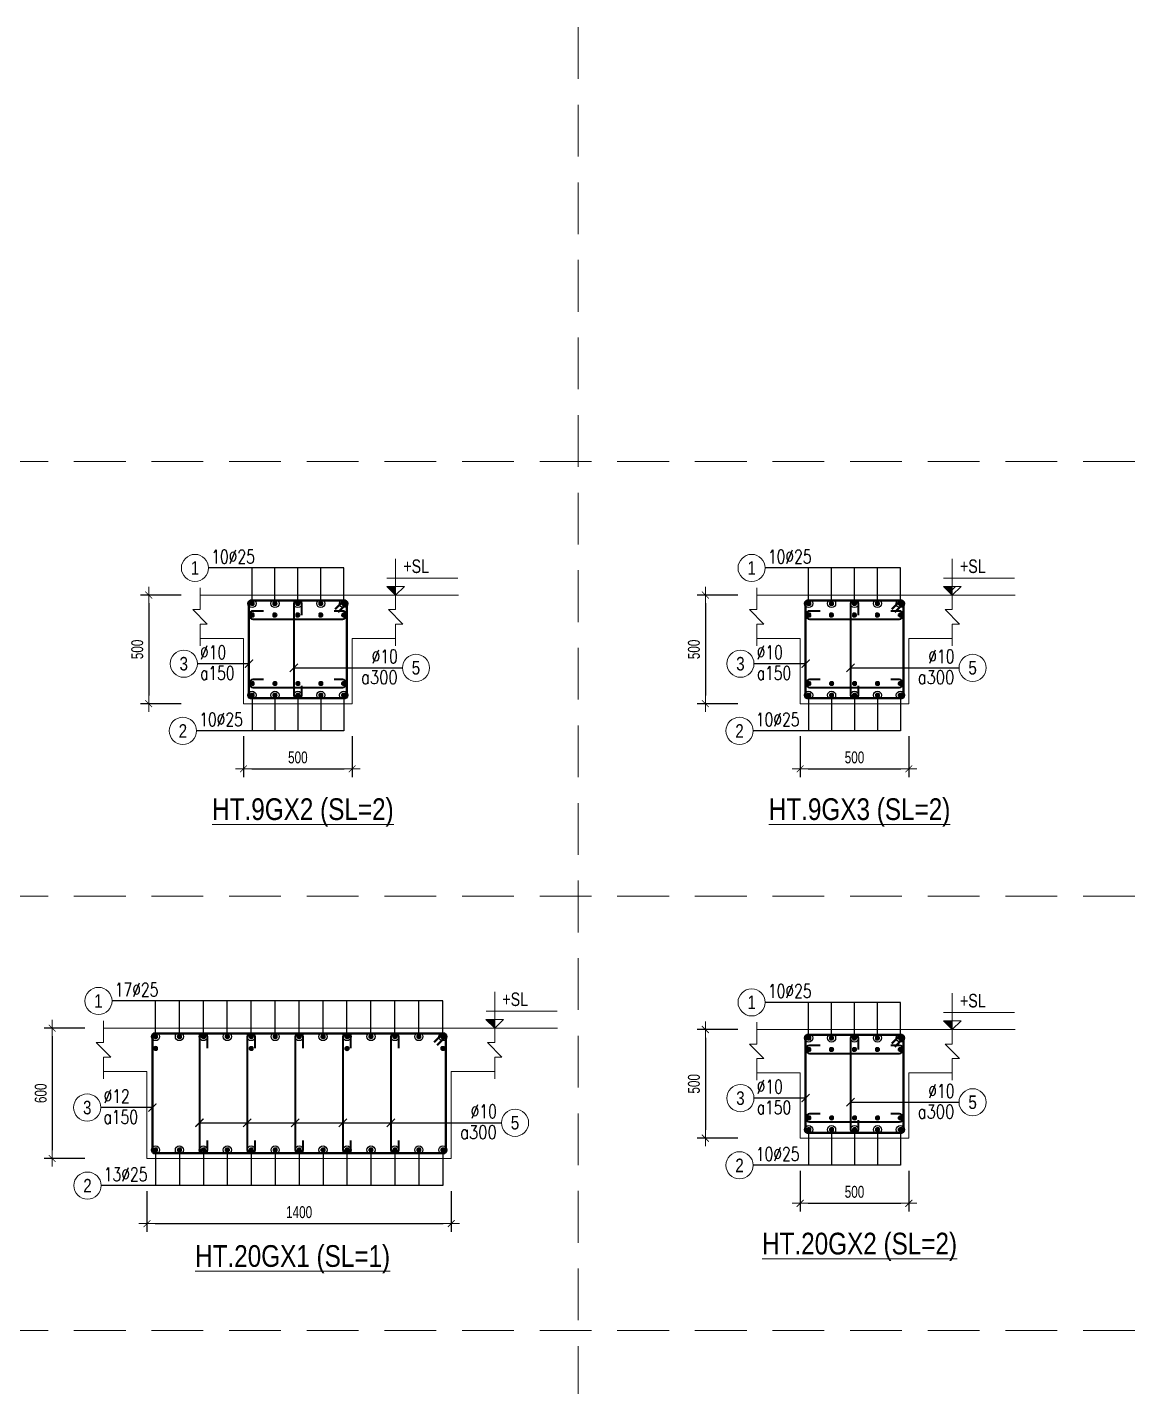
# Model space of a CAD drawing. Header units: millimetres. Extents: x 225489 to 327520, y -235866 to -221866.
# Drawn here: x 280373 to 285470, y -228125 to -221866 of the extents above; entities that cross this region are included whole.
import ezdxf
from ezdxf.enums import TextEntityAlignment as Align

# ---------------------------------------------------------------- set-up
doc = ezdxf.new("R2010")
doc.units = ezdxf.units.MM
doc.header["$PDMODE"] = 3
doc.linetypes.add('HIDDEN2', pattern=[4.762499999999999, 3.175, -1.5875])
doc.layers.get('0').update_dxf_attribs({"lineweight": 20})
doc.layers.get('Defpoints').update_dxf_attribs({"color": 151, "lineweight": 9})
for name, color, linetype, lineweight in [('NDC_S_ANNO', 7, 'Continuous', 20), ('NDC_S_CONTINUOUS', 3, 'Continuous', 20), ('NDC_S_DIM', 1, 'Continuous', 15), ('NDC_S_HIDDEN', 8, 'HIDDEN2', 13), ('NDC_S_REBAR', 4, 'Continuous', 35), ('NDC_S_STIRRUP', 4, 'Continuous', 40), ('NDC_S_TEXT SYMBOL', 7, 'Continuous', 20), ('NDC_S_THIN LINE', 8, 'Continuous', 9), ('NDC_S_VN TEXT', 7, 'Continuous', 20)]:
    doc.layers.add(name, color=color, linetype=linetype, lineweight=lineweight)
doc.styles.add('ARIAL', font='arial.ttf', dxfattribs={"width": 0.8})
doc.styles.add('NDC_ANNO', font='', dxfattribs={"width": 0.8})
doc.styles.add('NDC_DIM', font='', dxfattribs={"width": 0.75})
doc.styles.add('NDC_EN TXT', font='romans.shx', dxfattribs={"width": 0.8})
doc.styles.get('NDC_ANNO').set_extended_font_data('Dotum')
doc.styles.get('NDC_DIM').set_extended_font_data('Dotum')
doc.dimstyles.new('NDC_dim_25', dxfattribs={"dimscale": 25, "dimtxt": 2.2, "dimasz": 1.5, "dimexe": 1.5, "dimexo": 2.5, "dimgap": 1, "dimtad": 1, "dimdec": 0, "dimzin": 0, "dimdsep": 46, "dimtxsty": 'NDC_DIM', "dimblk": 'DIMMARK', "dimcen": 0.09, "dimdle": 1.2, "dimclrd": 1, "dimclre": 1, "dimclrt": 3, "dimadec": 0, "dimazin": 0, "dimtfac": 1, "dimtdec": 0, "dimtix": 1, "dimtofl": 0, "dimtmove": 0, "dimatfit": 3, "dimfxl": 6, "dimfxlon": 1, "dimtolj": 1, "dimtzin": 0, "dimarcsym": 0})

# ---------------------------------------------------------------- blocks, each defined once
blk = doc.blocks.new('kata_block_TD')
at = {"color": 6, "linetype": 'ByBlock', "lineweight": -2, "style": 'ARIAL', "width": 0.8}
blk.add_attdef('SECTDET2', text='', height=5, dxfattribs=at).set_placement((0, 7.970649532882817), align=Align.CENTER)
at = {"color": 0, "linetype": 'ByBlock', "lineweight": -2, "style": 'ARIAL', "width": 0.8}
blk.add_attdef('SECTDET1', text='', height=5, dxfattribs=at).set_placement((0, 1.470649532882817), align=Align.CENTER)
at = {"color": 3, "lineweight": 25, "style": 'ARIAL', "width": 0.8}
blk.add_attdef('SSCALE', text='', height=2.5, dxfattribs=at).set_placement((0, -3.998868953555331), align=Align.CENTER)
blk = doc.blocks.new('kata_block_CT')
at = {"layer": 'NDC_S_ANNO'}
blk.add_hatch(color=3, dxfattribs=at).paths.add_polyline_path([(0, 1.596954857557648), (-1.612010908633238, 1.596954857557648), (0, 0)])
at = {"layer": 'NDC_S_ANNO', "ltscale": 50}
h = blk.add_hatch(dxfattribs=at)
h.set_pattern_fill('ANSI31', color=256, scale=1.406250541793835, style=0)
h.set_pattern_definition([(45.00000000000001, (0, 5.456968210637569e-12), (-3.157122508925224, 3.157122508925225), [])])
h.paths.add_polyline_path([(0, 1.596954857557648), (0, 0), (1.612010908924276, 1.596954857557648)])
for p, q in [((-1.592704896858777, 3.140833880479477), (11.46947077315417, 3.140833880479477)), ((11.56125648126181, 5.456968210637569e-12), (-1.63869572513795, 5.456968210637569e-12))]:
    blk.add_line(p, q, dxfattribs=at)
for points in [[(0, 6.69495074864426), (0, 0)], [(0, 0), (-1.612010908924276, 1.596954857557648), (0, 1.596954857557648)], [(0, 0), (1.612010908924276, 1.596954857557648), (0, 1.596954857557648)]]:
    blk.add_lwpolyline(points, dxfattribs=at)
at = {"layer": 'NDC_S_ANNO', "color": 8, "ltscale": 50}
blk.add_lwpolyline([(0, 0), (-1.612010908633238, 1.596954857557648), (0, 1.596954857557648)], dxfattribs=at)
at = {"layer": 'NDC_S_TEXT SYMBOL', "color": 3, "style": 'NDC_ANNO', "width": 0.8}
blk.add_attdef('CT', (1.409564409346785, 4.068271311703938), '', height=2.5, dxfattribs=at)
blk = doc.blocks.new('DIMMARK')
at = {"layer": 'NDC_S_DIM', "color": 1}
blk.add_line((-1.5, 0), (1, 0), dxfattribs=at)
at = {"layer": 'NDC_S_DIM', "color": 2, "const_width": 0.1}
blk.add_lwpolyline([(-0.4242640687119285, -0.4242640687119285), (0.4242640687119285, 0.4242640687119285)], dxfattribs=at)
blk = doc.blocks.new('*D190')
at = {"layer": 'Defpoints', "color": 0, "transparency": 16777216}
for p in [(281368.6707836423, -224980.4652427769), (281868.6707836423, -224980.4652427769), (281868.6707836423, -225280.4652427769)]:
    blk.add_point(p, dxfattribs=at)
at = {"layer": 'NDC_S_DIM', "color": 1, "lineweight": -2, "transparency": 16777216}
for p, q in [((281368.6707836423, -225130.4652427769), (281368.6707836423, -225317.9652427769)), ((281868.6707836423, -225130.4652427769), (281868.6707836423, -225317.9652427769)), ((281406.1707836423, -225280.4652427769), (281831.1707836423, -225280.4652427769))]:
    blk.add_line(p, q, dxfattribs=at)
at = {"layer": 'NDC_S_DIM', "color": 1, "lineweight": -2, "transparency": 16777216, "xscale": 37.5, "yscale": 37.5, "zscale": 37.5, "rotation": 180}
blk.add_blockref('DIMMARK', (281368.6707836423, -225280.4652427769), dxfattribs=at)
at = {"layer": 'NDC_S_DIM', "color": 1, "lineweight": -2, "transparency": 16777216, "xscale": 37.5, "yscale": 37.5, "zscale": 37.5}
blk.add_blockref('DIMMARK', (281868.6707836423, -225280.4652427769), dxfattribs=at)
at = {"layer": 'NDC_S_DIM', "color": 3, "transparency": 16777216, "insert": (281618.6707836423, -225227.9652427769), "char_height": 55.00000000000001, "attachment_point": 5, "style": 'NDC_DIM'}
blk.add_mtext('\\A1;500', dxfattribs=at)
blk = doc.blocks.new('*D191')
at = {"layer": 'Defpoints', "color": 0, "transparency": 16777216}
for p in [(281438.3439081867, -224480.4652427769), (280932.3439081867, -224980.4652427769), (281438.3439081867, -224980.4652427769)]:
    blk.add_point(p, dxfattribs=at)
at = {"layer": 'NDC_S_DIM', "color": 1, "lineweight": -2, "transparency": 16777216}
for p, q in [((281082.3439081867, -224480.4652427769), (280894.8439081867, -224480.4652427769)), ((280932.3439081867, -224517.9652427769), (280932.3439081867, -224942.9652427769)), ((281082.3439081867, -224980.4652427769), (280894.8439081867, -224980.4652427769))]:
    blk.add_line(p, q, dxfattribs=at)
at = {"layer": 'NDC_S_DIM', "color": 1, "lineweight": -2, "transparency": 16777216, "xscale": 37.5, "yscale": 37.5, "zscale": 37.5}
for p, rotation in [((280932.3439081867, -224480.4652427769), 90), ((280932.3439081867, -224980.4652427769), 270)]:
    blk.add_blockref('DIMMARK', p, dxfattribs=dict(at, rotation=rotation))
at = {"layer": 'NDC_S_DIM', "color": 3, "transparency": 16777216, "insert": (280879.8439081867, -224730.4652427768), "char_height": 55.00000000000001, "attachment_point": 5, "rotation": 90, "style": 'NDC_DIM'}
blk.add_mtext('\\A1;500', dxfattribs=at)
blk = doc.blocks.new('kata_block_THEP')
at = {"layer": 'NDC_S_REBAR', "color": 0}
for p, q in [((-0.5, 0), (0.5, 0)), ((-0.3535533905960619, 0.353553390592424), (0.3535533905960619, -0.353553390592424)), ((0.3535533905960619, 0.353553390592424), (-0.3535533905960619, -0.353553390592424)), ((0, 0.5), (0, -0.5))]:
    blk.add_line(p, q, dxfattribs=at)
at = {"layer": 'NDC_S_REBAR', "color": 0, "const_width": 0.08333333333333334}
blk.add_lwpolyline([(-0.5, -1.818989403545856e-12, 1), (0.5000000000145519, -1.818989403545856e-12, 1), (-0.5, -1.818989403545856e-12, 1)], format="xyb", dxfattribs=at)
blk = doc.blocks.new('*U11')
blk.add_circle((-2.5, 0), 2.5)
at = {"layer": 'NDC_S_VN TEXT', "color": 3, "style": 'NDC_EN TXT', "width": 0.75}
blk.add_attdef('DK1', (0.5, 0.8455043070534884), '', height=2.5, dxfattribs=at)
at = {"layer": 'NDC_S_VN TEXT', "color": 7, "style": 'ARIAL', "width": 0.8}
blk.add_attdef('SH2', text='', height=2.5, dxfattribs=at).set_placement((-2.5, 0), align=Align.MIDDLE)
blk = doc.blocks.new('*U12')
blk.add_circle((-2.5, 0), 2.5)
at = {"layer": 'NDC_S_VN TEXT', "color": 3, "style": 'NDC_EN TXT', "width": 0.75}
for tag, p in [('DK1', (0.5, 0.8455043070534884)), ('KC1', (0.5, -2.972544307831413))]:
    blk.add_attdef(tag, p, '', height=2.5, dxfattribs=at)
at = {"layer": 'NDC_S_VN TEXT', "color": 7, "style": 'ARIAL', "width": 0.8}
blk.add_attdef('SH2', text='', height=2.5, dxfattribs=at).set_placement((-2.5, 0), align=Align.MIDDLE)
blk = doc.blocks.new('*U15')
blk.add_circle((2.5, 0), 2.5)
at = {"layer": 'NDC_S_VN TEXT', "color": 3, "style": 'NDC_EN TXT'}
for tag, width, p in [('DK2', 0.75, (-0.85, 0.8455043070534884)), ('KC2', 0.8, (-0.85, -2.972544307831413))]:
    blk.add_attdef(tag, text='', height=2.5, dxfattribs=dict(at, width=width)).set_placement(p, align=Align.RIGHT)
at = {"layer": 'NDC_S_VN TEXT', "color": 7, "style": 'ARIAL', "width": 0.8}
blk.add_attdef('SH3', text='', height=2.5, dxfattribs=at).set_placement((2.5, 0), align=Align.MIDDLE)
blk = doc.blocks.new('*D192')
at = {"layer": 'Defpoints', "color": 0, "transparency": 16777216}
for p in [(283930.1817210109, -224980.4652427769), (284430.1817210109, -224980.4652427769), (284430.1817210109, -225280.4652427769)]:
    blk.add_point(p, dxfattribs=at)
at = {"layer": 'NDC_S_DIM', "color": 1, "lineweight": -2, "transparency": 16777216}
for p, q in [((283930.1817210109, -225130.4652427769), (283930.1817210109, -225317.9652427769)), ((284430.1817210109, -225130.4652427769), (284430.1817210109, -225317.9652427769)), ((283967.6817210109, -225280.4652427769), (284392.6817210109, -225280.4652427769))]:
    blk.add_line(p, q, dxfattribs=at)
at = {"layer": 'NDC_S_DIM', "color": 1, "lineweight": -2, "transparency": 16777216, "xscale": 37.5, "yscale": 37.5, "zscale": 37.5, "rotation": 180}
blk.add_blockref('DIMMARK', (283930.1817210109, -225280.4652427769), dxfattribs=at)
at = {"layer": 'NDC_S_DIM', "color": 1, "lineweight": -2, "transparency": 16777216, "xscale": 37.5, "yscale": 37.5, "zscale": 37.5}
blk.add_blockref('DIMMARK', (284430.1817210109, -225280.4652427769), dxfattribs=at)
at = {"layer": 'NDC_S_DIM', "color": 3, "transparency": 16777216, "insert": (284180.1817210109, -225227.9652427769), "char_height": 55.00000000000001, "attachment_point": 5, "style": 'NDC_DIM'}
blk.add_mtext('\\A1;500', dxfattribs=at)
blk = doc.blocks.new('*D193')
at = {"layer": 'Defpoints', "color": 0, "transparency": 16777216}
for p in [(283999.8548455552, -224480.4652427769), (283493.8548455552, -224980.4652427769), (283999.8548455552, -224980.4652427769)]:
    blk.add_point(p, dxfattribs=at)
at = {"layer": 'NDC_S_DIM', "color": 1, "lineweight": -2, "transparency": 16777216}
for p, q in [((283643.8548455552, -224480.4652427769), (283456.3548455552, -224480.4652427769)), ((283493.8548455552, -224517.9652427769), (283493.8548455552, -224942.9652427769)), ((283643.8548455552, -224980.4652427769), (283456.3548455552, -224980.4652427769))]:
    blk.add_line(p, q, dxfattribs=at)
at = {"layer": 'NDC_S_DIM', "color": 1, "lineweight": -2, "transparency": 16777216, "xscale": 37.5, "yscale": 37.5, "zscale": 37.5}
for p, rotation in [((283493.8548455552, -224480.4652427769), 90), ((283493.8548455552, -224980.4652427769), 270)]:
    blk.add_blockref('DIMMARK', p, dxfattribs=dict(at, rotation=rotation))
at = {"layer": 'NDC_S_DIM', "color": 3, "transparency": 16777216, "insert": (283441.3548455553, -224730.4652427769), "char_height": 55.00000000000001, "attachment_point": 5, "rotation": 90, "style": 'NDC_DIM'}
blk.add_mtext('\\A1;500', dxfattribs=at)
blk = doc.blocks.new('*D204')
at = {"layer": 'Defpoints', "color": 0, "transparency": 16777216}
for p in [(280924.4688713044, -227073.9738189841), (282324.4688713044, -227073.9738189841), (282324.4688713044, -227373.9738189841)]:
    blk.add_point(p, dxfattribs=at)
at = {"layer": 'NDC_S_DIM', "color": 1, "lineweight": -2, "transparency": 16777216}
for p, q in [((280924.4688713044, -227223.9738189841), (280924.4688713044, -227411.4738189841)), ((282324.4688713044, -227223.9738189841), (282324.4688713044, -227411.4738189841)), ((280961.9688713044, -227373.9738189841), (282286.9688713044, -227373.9738189841))]:
    blk.add_line(p, q, dxfattribs=at)
at = {"layer": 'NDC_S_DIM', "color": 1, "lineweight": -2, "transparency": 16777216, "xscale": 37.5, "yscale": 37.5, "zscale": 37.5, "rotation": 180}
blk.add_blockref('DIMMARK', (280924.4688713044, -227373.9738189841), dxfattribs=at)
at = {"layer": 'NDC_S_DIM', "color": 1, "lineweight": -2, "transparency": 16777216, "xscale": 37.5, "yscale": 37.5, "zscale": 37.5}
blk.add_blockref('DIMMARK', (282324.4688713044, -227373.9738189841), dxfattribs=at)
at = {"layer": 'NDC_S_DIM', "color": 3, "transparency": 16777216, "insert": (281624.4688713044, -227321.4738189841), "char_height": 55.00000000000001, "attachment_point": 5, "style": 'NDC_DIM'}
blk.add_mtext('\\A1;1400', dxfattribs=at)
blk = doc.blocks.new('*D205')
at = {"layer": 'Defpoints', "color": 0, "transparency": 16777216}
for p in [(280994.1419958487, -226473.9738189841), (280488.1419958487, -227073.9738189841), (280994.1419958487, -227073.9738189841)]:
    blk.add_point(p, dxfattribs=at)
at = {"layer": 'NDC_S_DIM', "color": 1, "lineweight": -2, "transparency": 16777216}
for p, q in [((280638.1419958487, -226473.9738189841), (280450.6419958487, -226473.9738189841)), ((280488.1419958487, -226511.4738189841), (280488.1419958487, -227036.4738189841)), ((280638.1419958487, -227073.9738189841), (280450.6419958487, -227073.9738189841))]:
    blk.add_line(p, q, dxfattribs=at)
at = {"layer": 'NDC_S_DIM', "color": 1, "lineweight": -2, "transparency": 16777216, "xscale": 37.5, "yscale": 37.5, "zscale": 37.5}
for p, rotation in [((280488.1419958487, -226473.9738189841), 90), ((280488.1419958487, -227073.9738189841), 270)]:
    blk.add_blockref('DIMMARK', p, dxfattribs=dict(at, rotation=rotation))
at = {"layer": 'NDC_S_DIM', "color": 3, "transparency": 16777216, "insert": (280435.6419958488, -226773.9738189841), "char_height": 55.00000000000001, "attachment_point": 5, "rotation": 90, "style": 'NDC_DIM'}
blk.add_mtext('\\A1;600', dxfattribs=at)
blk = doc.blocks.new('*D206')
at = {"layer": 'Defpoints', "color": 0, "transparency": 16777216}
for p in [(283930.1817210109, -226980.4652427746), (284430.1817210109, -226980.4652427746), (284430.1817210109, -227280.4652427746)]:
    blk.add_point(p, dxfattribs=at)
at = {"layer": 'NDC_S_DIM', "color": 1, "lineweight": -2, "transparency": 16777216}
for p, q in [((283930.1817210109, -227130.4652427746), (283930.1817210109, -227317.9652427746)), ((284430.1817210109, -227130.4652427746), (284430.1817210109, -227317.9652427746)), ((283967.6817210109, -227280.4652427746), (284392.6817210109, -227280.4652427746))]:
    blk.add_line(p, q, dxfattribs=at)
at = {"layer": 'NDC_S_DIM', "color": 1, "lineweight": -2, "transparency": 16777216, "xscale": 37.5, "yscale": 37.5, "zscale": 37.5, "rotation": 180}
blk.add_blockref('DIMMARK', (283930.1817210109, -227280.4652427746), dxfattribs=at)
at = {"layer": 'NDC_S_DIM', "color": 1, "lineweight": -2, "transparency": 16777216, "xscale": 37.5, "yscale": 37.5, "zscale": 37.5}
blk.add_blockref('DIMMARK', (284430.1817210109, -227280.4652427746), dxfattribs=at)
at = {"layer": 'NDC_S_DIM', "color": 3, "transparency": 16777216, "insert": (284180.1817210109, -227227.9652427746), "char_height": 55.00000000000001, "attachment_point": 5, "style": 'NDC_DIM'}
blk.add_mtext('\\A1;500', dxfattribs=at)
blk = doc.blocks.new('*D207')
at = {"layer": 'Defpoints', "color": 0, "transparency": 16777216}
for p in [(283999.8548455552, -226480.4652427746), (283493.8548455552, -226980.4652427746), (283999.8548455552, -226980.4652427746)]:
    blk.add_point(p, dxfattribs=at)
at = {"layer": 'NDC_S_DIM', "color": 1, "lineweight": -2, "transparency": 16777216}
for p, q in [((283643.8548455552, -226480.4652427746), (283456.3548455552, -226480.4652427746)), ((283493.8548455552, -226517.9652427746), (283493.8548455552, -226942.9652427746)), ((283643.8548455552, -226980.4652427746), (283456.3548455552, -226980.4652427746))]:
    blk.add_line(p, q, dxfattribs=at)
at = {"layer": 'NDC_S_DIM', "color": 1, "lineweight": -2, "transparency": 16777216, "xscale": 37.5, "yscale": 37.5, "zscale": 37.5}
for p, rotation in [((283493.8548455552, -226480.4652427746), 90), ((283493.8548455552, -226980.4652427746), 270)]:
    blk.add_blockref('DIMMARK', p, dxfattribs=dict(at, rotation=rotation))
at = {"layer": 'NDC_S_DIM', "color": 3, "transparency": 16777216, "insert": (283441.3548455553, -226730.4652427746), "char_height": 55.00000000000001, "attachment_point": 5, "rotation": 90, "style": 'NDC_DIM'}
blk.add_mtext('\\A1;500', dxfattribs=at)

msp = doc.modelspace()

# ---------------------------------------------------------------- linework, layer by layer
at = {"layer": 'NDC_S_CONTINUOUS'}
for points in [[(281168.6707836423, -224480.4652427769), (281368.6707836423, -224480.4652427769), (281368.6707836423, -224480.4652427769), (281868.6707836423, -224480.4652427769), (281868.6707836423, -224480.4652427769), (282068.6707836423, -224480.4652427769)], [(283730.1817210109, -224480.4652427769), (283930.1817210109, -224480.4652427769), (283930.1817210109, -224480.4652427769), (284430.1817210109, -224480.4652427769), (284430.1817210109, -224480.4652427769), (284630.1817210109, -224480.4652427769)], [(281168.6707836423, -224680.4652427769), (281368.6707836423, -224680.4652427769), (281368.6707836423, -224980.4652427769), (281868.6707836423, -224980.4652427769), (281868.6707836423, -224680.4652427769), (282068.6707836423, -224680.4652427769)], [(283730.1817210109, -224680.4652427769), (283930.1817210109, -224680.4652427769), (283930.1817210109, -224980.4652427769), (284430.1817210109, -224980.4652427769), (284430.1817210109, -224680.4652427769), (284630.1817210109, -224680.4652427769)], [(280724.4688713044, -226473.9738189841), (280924.4688713044, -226473.9738189841), (280924.4688713044, -226473.9738189841), (282324.4688713044, -226473.9738189841), (282324.4688713044, -226473.9738189841), (282524.4688713044, -226473.9738189841)], [(283730.1817210109, -226480.4652427746), (283930.1817210109, -226480.4652427746), (283930.1817210109, -226480.4652427746), (284430.1817210109, -226480.4652427746), (284430.1817210109, -226480.4652427746), (284630.1817210109, -226480.4652427746)], [(280724.4688713044, -226673.9738189841), (280924.4688713044, -226673.9738189841), (280924.4688713044, -227073.9738189841), (282324.4688713044, -227073.9738189841), (282324.4688713044, -226673.9738189841), (282524.4688713044, -226673.9738189841)], [(283730.1817210109, -226680.4652427746), (283930.1817210109, -226680.4652427746), (283930.1817210109, -226980.4652427746), (284430.1817210109, -226980.4652427746), (284430.1817210109, -226680.4652427746), (284630.1817210109, -226680.4652427746)]]:
    msp.add_lwpolyline(points, dxfattribs=at)
at = {"layer": 'NDC_S_HIDDEN', "ltscale": 75}
for p, q in [((282908.4510749168, -221865.8761660784), (282908.4510749168, -235865.8761660625)), ((285469.9620122854, -223865.8761660761), (267539.3854507055, -223865.8761660761)), ((285469.9620122854, -225865.8761660739), (267539.3854507055, -225865.8761660738)), ((285469.9620122854, -227865.8761660716), (267539.3854507055, -227865.8761660715))]:
    msp.add_line(p, q, dxfattribs=at)
at = {"layer": 'NDC_S_REBAR'}
for points in [[(281637.1027836424, -224572.8099327102), (281637.1027836424, -224523.8967629003, 0.9999999999999999), (281600.2387836423, -224523.8967629003), (281600.2387836423, -224937.0332427768, 0.9999999999999999), (281637.1027836424, -224937.0332427768), (281637.1027836424, -224897.776351768, -0.414213562)], [(284198.6137210109, -224572.8099327102), (284198.6137210109, -224523.8967629004, 0.9999999999999999), (284161.7497210109, -224523.8967629004), (284161.7497210109, -224937.0332427768, 0.9999999999999999), (284198.6137210109, -224937.0332427768), (284198.6137210109, -224897.776351768, -0.414213562)], [(281461.0159534524, -224553.6912818631), (281412.1027836425, -224553.6912818631, 0.9999999999999999), (281412.1027836425, -224590.5552818632), (281825.2387836425, -224590.5552818632, 0.9999999999999999), (281825.2387836425, -224553.6912818631), (281785.9818926337, -224553.6912818631, -0.414213562)], [(284022.5268908209, -224553.6912818631), (283973.6137210111, -224553.6912818631, 0.9999999999999999), (283973.6137210111, -224590.5552818632), (284386.749721011, -224590.5552818632, 0.9999999999999999), (284386.749721011, -224553.6912818631), (284347.4928300022, -224553.6912818631, -0.414213562)], [(281461.0159534524, -224868.9819732263), (281412.1027836425, -224868.9819732263, 0.9999999999999999), (281412.1027836425, -224905.8459732264), (281825.2387836425, -224905.8459732264, 0.9999999999999999), (281825.2387836425, -224868.9819732263), (281785.9818926337, -224868.9819732263, -0.414213562)], [(284022.5268908209, -224868.9819732264), (283973.6137210111, -224868.9819732264, 0.9999999999999999), (283973.6137210111, -224905.8459732264), (284386.749721011, -224905.8459732264, 0.9999999999999999), (284386.749721011, -224868.9819732264), (284347.4928300022, -224868.9819732264, -0.414213562)], [(281202.3672081684, -226566.3185089174), (281202.3672081684, -226517.4053391076, 0.9999999999999999), (281165.5032081684, -226517.4053391076), (281165.5032081684, -227030.5418189841, 0.9999999999999999), (281202.3672081684, -227030.5418189841), (281202.3672081684, -226991.2849279752, -0.414213562)], [(281422.4345344405, -226566.3185089174), (281422.4345344405, -226517.4053391076, 0.9999999999999999), (281385.5705344404, -226517.4053391076), (281385.5705344404, -227030.5418189841, 0.9999999999999999), (281422.4345344405, -227030.5418189841), (281422.4345344405, -226991.2849279752, -0.414213562)], [(281642.7678677778, -226566.3185089175), (281642.7678677778, -226517.4053391076, 0.9999999999999999), (281605.9038677777, -226517.4053391076), (281605.9038677777, -227030.5418189841, 0.9999999999999999), (281642.7678677778, -227030.5418189841), (281642.7678677778, -226991.2849279753, -0.414213562)], [(281863.1012011151, -226566.3185089175), (281863.1012011151, -226517.4053391076, 0.9999999999999999), (281826.2372011152, -226517.4053391076), (281826.2372011152, -227030.5418189841, 0.9999999999999999), (281863.1012011151, -227030.5418189841), (281863.1012011151, -226991.2849279753, -0.414213562)], [(282083.4345344485, -226566.3185089175), (282083.4345344485, -226517.4053391076, 0.9999999999999999), (282046.5705344484, -226517.4053391076), (282046.5705344484, -227030.5418189841, 0.9999999999999999), (282083.4345344485, -227030.5418189841), (282083.4345344485, -226991.2849279753, -0.414213562)], [(284198.6137210109, -226572.8099327079), (284198.6137210109, -226523.8967628981, 0.9999999999999999), (284161.7497210109, -226523.8967628981), (284161.7497210109, -226937.0332427745, 0.9999999999999999), (284198.6137210109, -226937.0332427745), (284198.6137210109, -226897.7763517657, -0.414213562)], [(284022.5268908209, -226553.6912818608), (283973.6137210111, -226553.6912818608, 0.9999999999999999), (283973.6137210111, -226590.5552818609), (284386.749721011, -226590.5552818609, 0.9999999999999999), (284386.749721011, -226553.6912818608), (284347.4928300022, -226553.6912818608, -0.414213562)], [(284022.5268908209, -226868.9819732241), (283973.6137210111, -226868.9819732241, 0.9999999999999999), (283973.6137210111, -226905.8459732241), (284386.749721011, -226905.8459732241, 0.9999999999999999), (284386.749721011, -226868.9819732241), (284347.4928300022, -226868.9819732241, -0.414213562)]]:
    msp.add_lwpolyline(points, format="xyb", dxfattribs=at)
at = {"layer": 'NDC_S_STIRRUP'}
for points in [[(281789.6707836423, -224545.4652427769), (281829.6707836423, -224505.4652427769, -0.414213562), (281843.6707836423, -224519.4652427769), (281843.6707836423, -224941.4652427769, -0.414213562), (281829.6707836423, -224955.4652427769), (281407.6707836423, -224955.4652427769, -0.414213562), (281393.6707836423, -224941.4652427769), (281393.6707836423, -224519.4652427769, -0.414213562), (281407.6707836423, -224505.4652427769), (281829.6707836423, -224505.4652427769, -0.414213562), (281843.6707836423, -224519.4652427769), (281803.6707836423, -224559.4652427769)], [(284351.1817210109, -224545.4652427769), (284391.1817210109, -224505.4652427769, -0.414213562), (284405.1817210109, -224519.4652427769), (284405.1817210109, -224941.4652427769, -0.414213562), (284391.1817210109, -224955.4652427769), (283969.1817210109, -224955.4652427769, -0.414213562), (283955.1817210109, -224941.4652427769), (283955.1817210109, -224519.4652427769, -0.414213562), (283969.1817210109, -224505.4652427769), (284391.1817210109, -224505.4652427769, -0.414213562), (284405.1817210109, -224519.4652427769), (284365.1817210109, -224559.4652427769)], [(282245.4688713044, -226538.9738189841), (282285.4688713044, -226498.9738189841, -0.414213562), (282299.4688713044, -226512.9738189841), (282299.4688713044, -227034.9738189841, -0.414213562), (282285.4688713044, -227048.9738189841), (280963.4688713044, -227048.9738189841, -0.414213562), (280949.4688713044, -227034.9738189841), (280949.4688713044, -226512.9738189841, -0.414213562), (280963.4688713044, -226498.9738189841), (282285.4688713044, -226498.9738189841, -0.414213562), (282299.4688713044, -226512.9738189841), (282259.4688713044, -226552.9738189841)], [(284351.1817210109, -226545.4652427746), (284391.1817210109, -226505.4652427746, -0.414213562), (284405.1817210109, -226519.4652427746), (284405.1817210109, -226941.4652427746, -0.414213562), (284391.1817210109, -226955.4652427746), (283969.1817210109, -226955.4652427746, -0.414213562), (283955.1817210109, -226941.4652427746), (283955.1817210109, -226519.4652427746, -0.414213562), (283969.1817210109, -226505.4652427746), (284391.1817210109, -226505.4652427746, -0.414213562), (284405.1817210109, -226519.4652427746), (284365.1817210109, -226559.4652427746)]]:
    msp.add_lwpolyline(points, format="xyb", dxfattribs=at)
at = {"layer": 'NDC_S_THIN LINE'}
for points in [[(281168.6707836423, -224713.7985761102), (281168.6707836423, -224613.7985761102), (281202.0041169757, -224613.7985761102), (281135.337450309, -224547.1319094435), (281168.6707836423, -224547.1319094435), (281168.6707836423, -224447.1319094435)], [(282068.6707836423, -224713.7985761102), (282068.6707836423, -224613.7985761102), (282102.0041169757, -224613.7985761102), (282035.337450309, -224547.1319094435), (282068.6707836423, -224547.1319094435), (282068.6707836423, -224447.1319094435)], [(283730.1817210109, -224713.7985761102), (283730.1817210109, -224613.7985761102), (283763.5150543443, -224613.7985761102), (283696.8483876776, -224547.1319094436), (283730.1817210109, -224547.1319094436), (283730.1817210109, -224447.1319094436)], [(284630.1817210109, -224713.7985761102), (284630.1817210109, -224613.7985761102), (284663.5150543443, -224613.7985761102), (284596.8483876776, -224547.1319094436), (284630.1817210109, -224547.1319094436), (284630.1817210109, -224447.1319094436)], [(280724.4688713044, -226707.3071523175), (280724.4688713044, -226607.3071523175), (280757.8022046377, -226607.3071523175), (280691.1355379711, -226540.6404856508), (280724.4688713045, -226540.6404856508), (280724.4688713045, -226440.6404856508)], [(282524.4688713044, -226707.3071523175), (282524.4688713044, -226607.3071523175), (282557.8022046377, -226607.3071523175), (282491.1355379711, -226540.6404856508), (282524.4688713045, -226540.6404856508), (282524.4688713045, -226440.6404856508)], [(283730.1817210109, -226713.7985761079), (283730.1817210109, -226613.7985761079), (283763.5150543443, -226613.7985761079), (283696.8483876776, -226547.1319094413), (283730.1817210109, -226547.1319094413), (283730.1817210109, -226447.1319094413)], [(284630.1817210109, -226713.7985761079), (284630.1817210109, -226613.7985761079), (284663.5150543443, -226613.7985761079), (284596.8483876776, -226547.1319094413), (284630.1817210109, -226547.1319094413), (284630.1817210109, -226447.1319094413)]]:
    msp.add_lwpolyline(points, dxfattribs=at)

# ---------------------------------------------------------------- block references
at = {"layer": 'NDC_S_REBAR', "xscale": 22, "yscale": 22, "zscale": 22}
for p in [(281407.6707836423, -224519.4652427769), (281829.6707836423, -224519.4652427769), (283969.1817210109, -224519.4652427769), (284391.1817210109, -224519.4652427769), (281407.6707836423, -224572.1232818631), (281829.6707836423, -224572.1232818631), (283969.1817210109, -224572.1232818631), (284391.1817210109, -224572.1232818631), (281407.6707836423, -224887.4139732263), (281513.1707836423, -224887.4139732263), (281618.6707836423, -224887.4139732263), (281724.1707836423, -224887.4139732263), (281829.6707836423, -224887.4139732263), (283969.1817210109, -224887.4139732263), (284074.6817210109, -224887.4139732263), (284180.1817210109, -224887.4139732263), (284285.6817210109, -224887.4139732263), (284391.1817210109, -224887.4139732263), (281407.6707836423, -224941.4652427769), (281513.1707836423, -224941.4652427769), (281618.6707836423, -224941.4652427769), (281724.1707836423, -224941.4652427769), (281829.6707836423, -224941.4652427769), (283969.1817210109, -224941.4652427769), (284074.6817210109, -224941.4652427769), (284180.1817210109, -224941.4652427769), (284285.6817210109, -224941.4652427769), (284391.1817210109, -224941.4652427769), (280963.4688713044, -226512.9738189841), (281073.6355379711, -226512.9738189841), (281183.8022046377, -226512.9738189841), (281293.9688713044, -226512.9738189841), (281404.1355379711, -226512.9738189841), (281514.3022046377, -226512.9738189841), (281624.4688713044, -226512.9738189841), (281734.6355379711, -226512.9738189841), (281844.8022046377, -226512.9738189841), (281954.9688713044, -226512.9738189841), (282065.1355379711, -226512.9738189841), (282175.3022046377, -226512.9738189841), (282285.4688713044, -226512.9738189841), (283969.1817210109, -226519.4652427746), (284391.1817210109, -226519.4652427746), (280963.4688713044, -226567.4467240699), (281404.1355379711, -226567.4467240699), (281844.669201115, -226568.2760101638), (282285.4688713044, -226567.4467240699), (283969.1817210109, -226572.1232818608), (284391.1817210109, -226572.1232818608), (283969.1817210109, -226887.413973224), (284074.6817210109, -226887.413973224), (284180.1817210109, -226887.413973224), (284285.6817210109, -226887.413973224), (284391.1817210109, -226887.413973224), (283969.1817210109, -226941.4652427746), (284074.6817210109, -226941.4652427746), (284180.1817210109, -226941.4652427746), (284285.6817210109, -226941.4652427746), (284391.1817210109, -226941.4652427746), (280963.4688713044, -227034.9738189841), (281073.6355379711, -227034.9738189841), (281183.8022046377, -227034.9738189841), (281293.9688713044, -227034.9738189841), (281404.1355379711, -227034.9738189841), (281514.3022046377, -227034.9738189841), (281624.4688713044, -227034.9738189841), (281734.6355379711, -227034.9738189841), (281844.8022046377, -227034.9738189841), (281954.9688713044, -227034.9738189841), (282065.1355379711, -227034.9738189841), (282175.3022046377, -227034.9738189841), (282285.4688713044, -227034.9738189841)]:
    msp.add_blockref('kata_block_THEP', p, dxfattribs=at)
at = {"layer": 'NDC_S_REBAR', "xscale": -22, "yscale": 22, "zscale": 22, "rotation": 180}
for p in [(281513.1707836423, -224519.4652427769), (281618.6707836423, -224519.4652427769), (281724.1707836423, -224519.4652427769), (284074.6817210109, -224519.4652427769), (284180.1817210109, -224519.4652427769), (284285.6817210109, -224519.4652427769), (281513.1707836423, -224572.1232818631), (281618.6707836423, -224572.1232818631), (281724.1707836423, -224572.1232818631), (284074.6817210109, -224572.1232818631), (284180.1817210109, -224572.1232818631), (284285.6817210109, -224572.1232818631), (284074.6817210109, -226519.4652427746), (284180.1817210109, -226519.4652427746), (284285.6817210109, -226519.4652427746), (284074.6817210109, -226572.1232818608), (284180.1817210109, -226572.1232818608), (284285.6817210109, -226572.1232818608)]:
    msp.add_blockref('kata_block_THEP', p, dxfattribs=at)
at = {"layer": 'NDC_S_THIN LINE', "xscale": 25, "yscale": 25, "zscale": 25}
for name, p, values in [('*U11', (281207.6707836423, -224355.4652427769), {'SH2': '1', 'DK1': '10%%c25'}), ('*U11', (283769.1817210109, -224355.4652427769), {'SH2': '1', 'DK1': '10%%c25'}), ('*U12', (281156.1707836423, -224796.2859133864), {'SH2': '3', 'DK1': '%%c10', 'KC1': 'a150'}), ('*U12', (283717.6817210109, -224796.2859133865), {'SH2': '3', 'DK1': '%%c10', 'KC1': 'a150'}), ('*U15', (282099.7269825066, -224815.3815056637), {'SH3': '5', 'DK2': '%%c10', 'KC2': 'a300'}), ('*U15', (284661.2379198751, -224815.3815056637), {'SH3': '5', 'DK2': '%%c10', 'KC2': 'a300'}), ('*U11', (281152.2123357939, -225105.4652427769), {'SH2': '2', 'DK1': '10%%c25'}), ('*U11', (283713.7232731624, -225105.4652427769), {'SH2': '2', 'DK1': '10%%c25'}), ('*U11', (280763.4688713044, -226348.9738189841), {'SH2': '1', 'DK1': '17%%c25'}), ('*U11', (283769.1817210109, -226355.4652427746), {'SH2': '1', 'DK1': '10%%c25'}), ('*U12', (283717.6817210109, -226796.2859133842), {'SH2': '3', 'DK1': '%%c10', 'KC1': 'a150'}), ('*U12', (280711.9688713044, -226839.7944895937), {'SH2': '3', 'DK1': '%%c12', 'KC1': 'a150'}), ('*U15', (284661.2379198751, -226815.3815056614), {'SH3': '5', 'DK2': '%%c10', 'KC2': 'a300'}), ('*U15', (282555.5250701687, -226909.9642258604), {'SH3': '5', 'DK2': '%%c10', 'KC2': 'a300'}), ('*U11', (283713.7232731624, -227105.4652427746), {'SH2': '2', 'DK1': '10%%c25'}), ('*U11', (280713.1599029276, -227198.9738189841), {'SH2': '2', 'DK1': '13%%c25'})]:
    msp.add_blockref(name, p, dxfattribs=at).add_auto_attribs(values)
at = {"layer": 'NDC_S_VN TEXT', "xscale": 25, "yscale": 25, "zscale": 25}
for p in [(282068.6707836423, -224480.4652427769), (284630.1817210109, -224480.4652427769), (282524.4688713044, -226473.9738189841), (284630.1817210109, -226480.4652427746)]:
    msp.add_blockref('kata_block_CT', p, dxfattribs=at).add_auto_attribs({'CT': '+SL'})
at = {"layer": 'NDC_S_VN TEXT'}
ref = msp.add_blockref('kata_block_TD', (281641.9291579999, -225545.3708897139), dxfattribs=dict(at, xscale=20, yscale=20, zscale=20))
ref.add_attrib('SECTDET1', '%%uHT.9GX2 (SL=2)', dxfattribs={"layer": '0', "color": 0, "linetype": 'ByBlock', "lineweight": -2, "height": 100, "style": 'ARIAL', "width": 0.8}).set_placement((281641.9291579999, -225515.9578990562), align=Align.CENTER)
ref = msp.add_blockref('kata_block_TD', (284203.4400953685, -225545.3708897139), dxfattribs=dict(at, xscale=20, yscale=20, zscale=20))
ref.add_attrib('SECTDET1', '%%uHT.9GX3 (SL=2)', dxfattribs={"layer": '0', "color": 0, "linetype": 'ByBlock', "lineweight": -2, "height": 100, "style": 'ARIAL', "width": 0.8}).set_placement((284203.4400953685, -225515.9578990562), align=Align.CENTER)
ref = msp.add_blockref('kata_block_TD', (281594.4942775342, -227602.5539007184), dxfattribs=dict(at, xscale=20, yscale=20, zscale=20))
ref.add_attrib('SECTDET1', '%%uHT.20GX1 (SL=1)', dxfattribs={"layer": '0', "color": 0, "linetype": 'ByBlock', "lineweight": -2, "height": 100, "style": 'ARIAL', "width": 0.8}).set_placement((281594.4942775342, -227573.1409100607), align=Align.CENTER)
ref = msp.add_blockref('kata_block_TD', (284203.4400953685, -227545.3708897116), dxfattribs=dict(at, xscale=20, yscale=20, zscale=20))
ref.add_attrib('SECTDET1', '%%uHT.20GX2 (SL=2)', dxfattribs={"layer": '0', "color": 0, "linetype": 'ByBlock', "lineweight": -2, "height": 100, "style": 'ARIAL', "width": 0.8}).set_placement((284203.4400953685, -227515.9578990539), align=Align.CENTER)

# ---------------------------------------------------------------- dimensions: what is measured, and where the dimension line sits
at = {"layer": 'NDC_S_DIM'}
for base, p1, p2, picture, middle in [((280932.3439081867, -224980.4652427769), (281438.3439081867, -224480.4652427769), (281438.3439081867, -224980.4652427769), '*D191', (280879.8439081867, -224730.4652427768)), ((283493.8548455552, -224980.4652427769), (283999.8548455552, -224480.4652427769), (283999.8548455552, -224980.4652427769), '*D193', (283441.3548455553, -224730.4652427769)), ((280488.1419958487, -227073.9738189841), (280994.1419958487, -226473.9738189841), (280994.1419958487, -227073.9738189841), '*D205', (280435.6419958488, -226773.9738189841)), ((283493.8548455552, -226980.4652427746), (283999.8548455552, -226480.4652427746), (283999.8548455552, -226980.4652427746), '*D207', (283441.3548455553, -226730.4652427746))]:
    dim = msp.add_linear_dim(base=base, p1=p1, p2=p2, angle=270, dimstyle='NDC_dim_25', dxfattribs=at)
    dim.commit()
    dim.dimension.update_dxf_attribs({"geometry": picture, "text_midpoint": middle})
for base, p1, p2, picture, middle in [((281868.6707836423, -225280.4652427769), (281368.6707836423, -224980.4652427769), (281868.6707836423, -224980.4652427769), '*D190', (281618.6707836423, -225227.9652427769)), ((284430.1817210109, -225280.4652427769), (283930.1817210109, -224980.4652427769), (284430.1817210109, -224980.4652427769), '*D192', (284180.1817210109, -225227.9652427769)), ((284430.1817210109, -227280.4652427746), (283930.1817210109, -226980.4652427746), (284430.1817210109, -226980.4652427746), '*D206', (284180.1817210109, -227227.9652427746)), ((282324.4688713044, -227373.9738189841), (280924.4688713044, -227073.9738189841), (282324.4688713044, -227073.9738189841), '*D204', (281624.4688713044, -227321.4738189841))]:
    dim = msp.add_linear_dim(base=base, p1=p1, p2=p2, dimstyle='NDC_dim_25', dxfattribs=at)
    dim.commit()
    dim.dimension.update_dxf_attribs({"geometry": picture, "text_midpoint": middle})

# ---------------------------------------------------------------- leaders
at = {"layer": 'NDC_S_THIN LINE'}
for points, override in [([(281407.6707836423, -224519.4652427769), (281407.6707836423, -224355.4652427769), (281207.6707836423, -224355.4652427769)], {"dimldrblk": 'DotBlank'}), ([(281513.1707836423, -224519.4652427769), (281513.1707836423, -224355.4652427769), (281207.6707836423, -224355.4652427769)], {"dimldrblk": 'DotBlank'}), ([(281618.6707836425, -224519.4652427768), (281618.6707836425, -224355.4652427768), (281207.6707836423, -224355.4652427769)], {"dimldrblk": 'DotBlank'}), ([(281724.1707836425, -224519.4652427768), (281724.1707836425, -224355.4652427768), (281207.6707836423, -224355.4652427769)], {"dimldrblk": 'DotBlank'}), ([(281829.6707836423, -224519.4652427769), (281829.6707836423, -224355.4652427769), (281207.6707836423, -224355.4652427769)], {"dimldrblk": 'DotBlank'}), ([(283969.1817210109, -224519.4652427769), (283969.1817210109, -224355.4652427769), (283769.1817210109, -224355.4652427769)], {"dimldrblk": 'DotBlank'}), ([(284074.6817210109, -224519.4652427769), (284074.6817210109, -224355.4652427769), (283769.1817210109, -224355.4652427769)], {"dimldrblk": 'DotBlank'}), ([(284180.1817210111, -224519.4652427769), (284180.1817210111, -224355.4652427769), (283769.1817210109, -224355.4652427769)], {"dimldrblk": 'DotBlank'}), ([(284285.6817210111, -224519.4652427769), (284285.6817210111, -224355.4652427769), (283769.1817210109, -224355.4652427769)], {"dimldrblk": 'DotBlank'}), ([(284391.1817210109, -224519.4652427769), (284391.1817210109, -224355.4652427769), (283769.1817210109, -224355.4652427769)], {"dimldrblk": 'DotBlank'}), ([(281393.6707836423, -224796.2859133864), (281156.1707836423, -224796.2859133864)], {"dimldrblk": 'ArchTick'}), ([(283955.1817210109, -224796.2859133865), (283717.6817210109, -224796.2859133865)], {"dimldrblk": 'ArchTick'}), ([(281600.2387836423, -224815.3815056637), (282099.7269825066, -224815.3815056637)], {"dimldrblk": 'ArchTick'}), ([(284161.7497210109, -224815.3815056637), (284661.2379198751, -224815.3815056637)], {"dimldrblk": 'ArchTick'}), ([(281407.6707836423, -224941.4652427769), (281407.6707836423, -225105.4652427769), (281152.2123357939, -225105.4652427769)], {"dimldrblk": 'DotBlank'}), ([(281513.1707836423, -224941.4652427769), (281513.1707836423, -225105.4652427769), (281152.2123357939, -225105.4652427769)], {"dimldrblk": 'DotBlank'}), ([(281618.6707836423, -224941.4652427769), (281618.6707836423, -225105.4652427769), (281152.2123357939, -225105.4652427769)], {"dimldrblk": 'DotBlank'}), ([(281724.1707836423, -224941.4652427769), (281724.1707836423, -225105.4652427769), (281152.2123357939, -225105.4652427769)], {"dimldrblk": 'DotBlank'}), ([(281829.6707836423, -224941.4652427769), (281829.6707836423, -225105.4652427769), (281152.2123357939, -225105.4652427769)], {"dimldrblk": 'DotBlank'}), ([(283969.1817210109, -224941.4652427769), (283969.1817210109, -225105.4652427769), (283713.7232731624, -225105.4652427769)], {"dimldrblk": 'DotBlank'}), ([(284074.6817210109, -224941.4652427769), (284074.6817210109, -225105.4652427769), (283713.7232731624, -225105.4652427769)], {"dimldrblk": 'DotBlank'}), ([(284180.1817210109, -224941.4652427769), (284180.1817210109, -225105.4652427769), (283713.7232731624, -225105.4652427769)], {"dimldrblk": 'DotBlank'}), ([(284285.6817210109, -224941.4652427769), (284285.6817210109, -225105.4652427769), (283713.7232731624, -225105.4652427769)], {"dimldrblk": 'DotBlank'}), ([(284391.1817210109, -224941.4652427769), (284391.1817210109, -225105.4652427769), (283713.7232731624, -225105.4652427769)], {"dimldrblk": 'DotBlank'}), ([(280963.4688713044, -226512.9738189841), (280963.4688713044, -226348.9738189841), (280763.4688713044, -226348.9738189841)], {"dimldrblk": 'DotBlank'}), ([(282285.4688713044, -226512.9738189841), (282285.4688713044, -226348.9738189841), (280763.4688713044, -226348.9738189841)], {"dimldrblk": 'DotBlank'}), ([(281073.6355379712, -226512.9738189841), (281073.6355379712, -226348.9738189841), (280873.6355379712, -226348.9738189841)], {"dimldrblk": 'DotBlank'}), ([(281183.8022046377, -226512.9738189841), (281183.8022046377, -226348.9738189841), (280983.8022046377, -226348.9738189841)], {"dimldrblk": 'DotBlank'}), ([(281293.9688713044, -226512.9738189841), (281293.9688713044, -226348.9738189841), (281093.9688713044, -226348.9738189841)], {"dimldrblk": 'DotBlank'}), ([(281404.1355379712, -226512.9738189841), (281404.1355379712, -226348.9738189841), (281204.1355379712, -226348.9738189841)], {"dimldrblk": 'DotBlank'}), ([(281514.3022046377, -226512.9738189841), (281514.3022046377, -226348.9738189841), (281314.3022046377, -226348.9738189841)], {"dimldrblk": 'DotBlank'}), ([(281624.4688713044, -226512.9738189841), (281624.4688713044, -226348.9738189841), (281424.4688713044, -226348.9738189841)], {"dimldrblk": 'DotBlank'}), ([(281734.6355379711, -226512.9738189841), (281734.6355379711, -226348.9738189841), (281534.6355379711, -226348.9738189841)], {"dimldrblk": 'DotBlank'}), ([(281844.8022046379, -226512.9738189841), (281844.8022046379, -226348.9738189841), (281644.8022046379, -226348.9738189841)], {"dimldrblk": 'DotBlank'}), ([(281954.9688713046, -226512.9738189841), (281954.9688713046, -226348.9738189841), (281754.9688713046, -226348.9738189841)], {"dimldrblk": 'DotBlank'}), ([(282065.1355379711, -226512.9738189841), (282065.1355379711, -226348.9738189841), (281865.1355379711, -226348.9738189841)], {"dimldrblk": 'DotBlank'}), ([(282175.3022046379, -226512.9738189841), (282175.3022046379, -226348.9738189841), (281975.3022046379, -226348.9738189841)], {"dimldrblk": 'DotBlank'}), ([(283969.1817210109, -226519.4652427746), (283969.1817210109, -226355.4652427746), (283769.1817210109, -226355.4652427746)], {"dimldrblk": 'DotBlank'}), ([(284074.6817210109, -226519.4652427746), (284074.6817210109, -226355.4652427746), (283769.1817210109, -226355.4652427746)], {"dimldrblk": 'DotBlank'}), ([(284180.1817210111, -226519.4652427746), (284180.1817210111, -226355.4652427746), (283769.1817210109, -226355.4652427746)], {"dimldrblk": 'DotBlank'}), ([(284285.6817210111, -226519.4652427746), (284285.6817210111, -226355.4652427746), (283769.1817210109, -226355.4652427746)], {"dimldrblk": 'DotBlank'}), ([(284391.1817210109, -226519.4652427746), (284391.1817210109, -226355.4652427746), (283769.1817210109, -226355.4652427746)], {"dimldrblk": 'DotBlank'}), ([(283955.1817210109, -226796.2859133842), (283717.6817210109, -226796.2859133842)], {"dimldrblk": 'ArchTick'}), ([(280949.4688713044, -226839.7944895937), (280711.9688713044, -226839.7944895937)], {"dimldrblk": 'ArchTick'}), ([(284161.7497210109, -226815.3815056614), (284661.2379198751, -226815.3815056614)], {"dimldrblk": 'ArchTick'}), ([(281165.5032081684, -226909.9642258604), (282555.5250701687, -226909.9642258604)], {"dimldrblk": 'ArchTick'}), ([(281385.5705344404, -226909.9642258604), (282555.5250701687, -226909.9642258604)], {"dimldrblk": 'ArchTick'}), ([(281605.9038677777, -226909.9642258604), (282555.5250701687, -226909.9642258604)], {"dimldrblk": 'ArchTick'}), ([(281826.2372011152, -226909.9642258604), (282178.0767914996, -226909.9642258604)], {"dimldrblk": 'ArchTick'}), ([(282046.5705344484, -226909.9642258604), (282366.6679273115, -226909.9642258604)], {"dimldrblk": 'ArchTick'}), ([(283969.1817210109, -226941.4652427746), (283969.1817210109, -227105.4652427746), (283713.7232731624, -227105.4652427746)], {"dimldrblk": 'DotBlank'}), ([(284074.6817210109, -226941.4652427746), (284074.6817210109, -227105.4652427746), (283713.7232731624, -227105.4652427746)], {"dimldrblk": 'DotBlank'}), ([(284180.1817210109, -226941.4652427746), (284180.1817210109, -227105.4652427746), (283713.7232731624, -227105.4652427746)], {"dimldrblk": 'DotBlank'}), ([(284285.6817210109, -226941.4652427746), (284285.6817210109, -227105.4652427746), (283713.7232731624, -227105.4652427746)], {"dimldrblk": 'DotBlank'}), ([(284391.1817210109, -226941.4652427746), (284391.1817210109, -227105.4652427746), (283713.7232731624, -227105.4652427746)], {"dimldrblk": 'DotBlank'}), ([(280963.4688713044, -227034.9738189841), (280963.4688713044, -227198.9738189841), (280713.1599029276, -227198.9738189841)], {"dimldrblk": 'DotBlank'}), ([(282285.4688713044, -227034.9738189841), (282285.4688713044, -227198.9738189841), (280713.1599029276, -227198.9738189841)], {"dimldrblk": 'DotBlank'}), ([(281073.6355379712, -227034.9738189841), (281073.6355379712, -227198.9738189841), (280823.3265695944, -227198.9738189841)], {"dimldrblk": 'DotBlank'}), ([(281183.8022046377, -227034.9738189841), (281183.8022046377, -227198.9738189841), (280933.4932362609, -227198.9738189841)], {"dimldrblk": 'DotBlank'}), ([(281293.9688713044, -227034.9738189841), (281293.9688713044, -227198.9738189841), (281043.6599029276, -227198.9738189841)], {"dimldrblk": 'DotBlank'}), ([(281404.1355379712, -227034.9738189841), (281404.1355379712, -227198.9738189841), (281153.8265695944, -227198.9738189841)], {"dimldrblk": 'DotBlank'}), ([(281514.3022046377, -227034.9738189841), (281514.3022046377, -227198.9738189841), (281263.9932362609, -227198.9738189841)], {"dimldrblk": 'DotBlank'}), ([(281624.4688713044, -227034.9738189841), (281624.4688713044, -227198.9738189841), (281374.1599029276, -227198.9738189841)], {"dimldrblk": 'DotBlank'}), ([(281734.6355379711, -227034.9738189841), (281734.6355379711, -227198.9738189841), (281484.3265695943, -227198.9738189841)], {"dimldrblk": 'DotBlank'}), ([(281844.8022046379, -227034.9738189841), (281844.8022046379, -227198.9738189841), (281594.4932362611, -227198.9738189841)], {"dimldrblk": 'DotBlank'}), ([(281954.9688713046, -227034.9738189841), (281954.9688713046, -227198.9738189841), (281704.6599029278, -227198.9738189841)], {"dimldrblk": 'DotBlank'}), ([(282065.1355379711, -227034.9738189841), (282065.1355379711, -227198.9738189841), (281814.8265695943, -227198.9738189841)], {"dimldrblk": 'DotBlank'}), ([(282175.3022046379, -227034.9738189841), (282175.3022046379, -227198.9738189841), (281924.9932362611, -227198.9738189841)], {"dimldrblk": 'DotBlank'})]:
    msp.add_leader(points, dimstyle='NDC_dim_25', override=override, dxfattribs=at)

doc.saveas('drawing.dxf')
